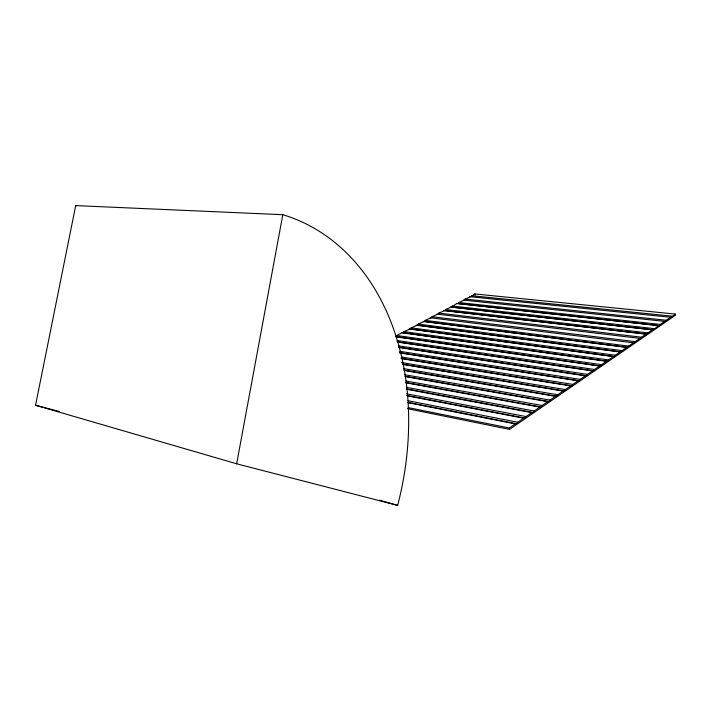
<?xml version="1.0" encoding="UTF-8"?>
<svg xmlns="http://www.w3.org/2000/svg" width="711" height="711" viewBox="0 0 711 711"><rect width="100%" height="100%" fill="white"/><g stroke="black" fill="none" stroke-linecap="round" stroke-linejoin="round"><path stroke-width="1.07" d="M236.656 463.794L282.809 214.704L283.645 214.953A263.87 198.102 -71.2 0 1 397.653 505.397L236.656 463.794L35.55 405.243L75.704 205.603L282.809 214.704M658.475 325.638L653.293 329.851L652.316 329.868L647.908 332.899L647.054 334.134L646.068 334.152L641.589 337.227L640.727 338.48L639.722 338.507L635.181 341.635L634.31 342.898L633.288 342.933L628.675 346.097L627.786 347.377L626.755 347.412L622.063 350.63L621.165 351.927L620.116 351.972L615.362 355.242L614.446 356.549L613.38 356.593L608.545 359.917L607.621 361.232L606.536 361.295L601.63 364.663L600.688 365.996L395.805 336.605L396.774 335.494L401.911 332.757L403.066 332.739L404.017 331.637L410.229 328.926L411.171 327.833L417.304 325.158L418.228 324.074L424.28 321.434L425.205 320.368L431.168 317.764L432.084 316.706L437.976 314.146L438.874 313.089L444.695 310.565L445.575 309.525L451.325 307.036L456.835 303.535L658.475 325.638L659.435 325.629L660.261 324.412L664.545 321.47L665.487 321.461L666.305 320.261L670.526 317.364L671.46 317.364L675.326 314.066L675.45 315.257L509.565 429.4L407.359 408.665M397.138 342.009L592.53 370.911L593.649 370.84L594.6 369.489L599.586 366.067L600.688 365.996M399.475 347.528L585.357 375.835L586.504 375.755L587.464 374.386L592.53 370.911M399.591 352.852L578.079 380.829L579.234 380.749L580.22 379.363L585.357 375.835M401.822 358.664L570.675 385.913L571.848 385.824L572.853 384.42L578.079 380.829M402.622 364.405L563.156 391.077L564.347 390.979L565.361 389.566L570.675 385.913M404.621 370.52L555.504 396.329L556.722 396.223L557.753 394.783L563.156 391.077M405.101 376.554L547.737 401.662L548.972 401.546L550.021 400.097L555.504 396.329M405.777 382.794L539.836 407.092L541.089 406.968L542.155 405.492L547.737 401.662M406.337 389.201L531.801 412.602L533.081 412.469L534.157 410.985L539.836 407.092M407.412 395.894L523.625 418.21L524.931 418.068L526.024 416.566L531.801 412.602M407.705 402.648L515.315 423.916L516.648 423.765L517.759 422.245L523.625 418.21M675.326 314.066L474.859 293.945L470.726 296.7L465.19 299.082L464.336 300.104L458.737 302.522L457.875 303.544L456.835 303.535M408.212 407.607L509.352 428.013L515.315 423.916M471.571 295.696L672.259 316.173M469.713 296.683L671.46 317.364M465.19 299.082L666.305 320.261M463.314 300.086L665.487 321.461M458.737 302.522L660.261 324.412M457.875 303.544L659.435 325.629M452.196 305.997L654.129 328.624M451.325 307.036L653.293 329.851M450.276 307.028L652.316 329.868M445.575 309.525L647.908 332.899M444.695 310.565L647.054 334.134M443.628 310.556L646.068 334.152M438.874 313.089L641.589 337.227M436.901 314.138L640.727 338.48M432.084 316.706L635.181 341.635M430.084 317.764L634.31 342.898M425.205 320.368L628.675 346.097M424.28 321.434L627.786 347.377M423.178 321.443L626.755 347.412M418.228 324.074L622.063 350.63M417.304 325.158L621.165 351.927M416.184 325.167L620.116 351.972M411.171 327.833L615.362 355.242M410.229 328.926L614.446 356.549M409.092 328.935L613.38 356.593M404.017 331.637L608.545 359.917M403.066 332.739L607.621 361.232M401.911 332.757L606.536 361.295M396.774 335.494L601.63 364.663M395.734 336.783L599.586 366.067M397.102 340.525L594.6 369.489M397.227 341.822L593.649 370.84M398.373 345.839L587.464 374.386M398.48 347.155L586.504 375.755M399.609 351.287L580.22 379.363M399.706 352.638L579.234 380.749M401.866 357.055L572.853 384.42M400.853 358.255L571.848 385.824M401.617 362.583L565.361 389.566M402.764 364.165L564.347 390.979M403.644 368.645L557.753 394.783M403.697 370.084L556.722 396.223M404.488 374.688L550.021 400.097M405.288 376.288L548.972 401.546M405.954 381.016L542.155 405.492M405.972 382.509L541.089 406.968M406.55 387.379L534.157 410.985M406.559 388.899L533.081 412.469M406.576 393.823L526.024 416.566M406.568 395.378L524.931 418.068M407.998 400.728L517.759 422.245M407.972 402.319L516.648 423.765M75.704 205.603L76.495 205.808M35.55 405.243L59.182 411.456M379.576 500.206L397.653 505.397M474.859 293.945L475.019 294.967M509.352 428.013L509.565 429.4"/></g></svg>
